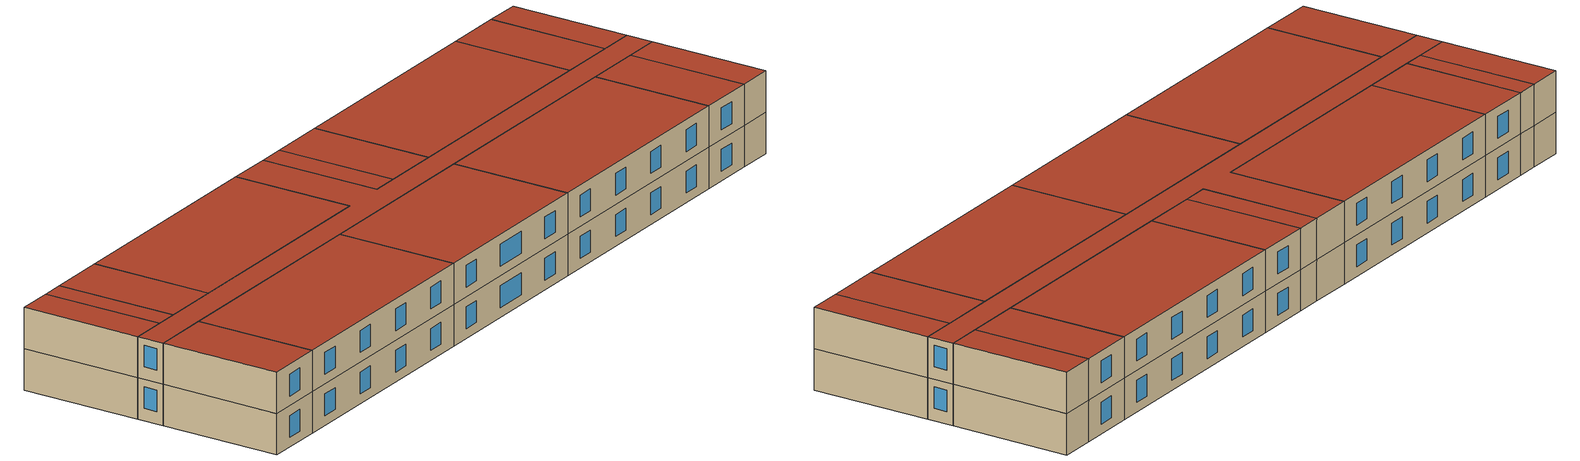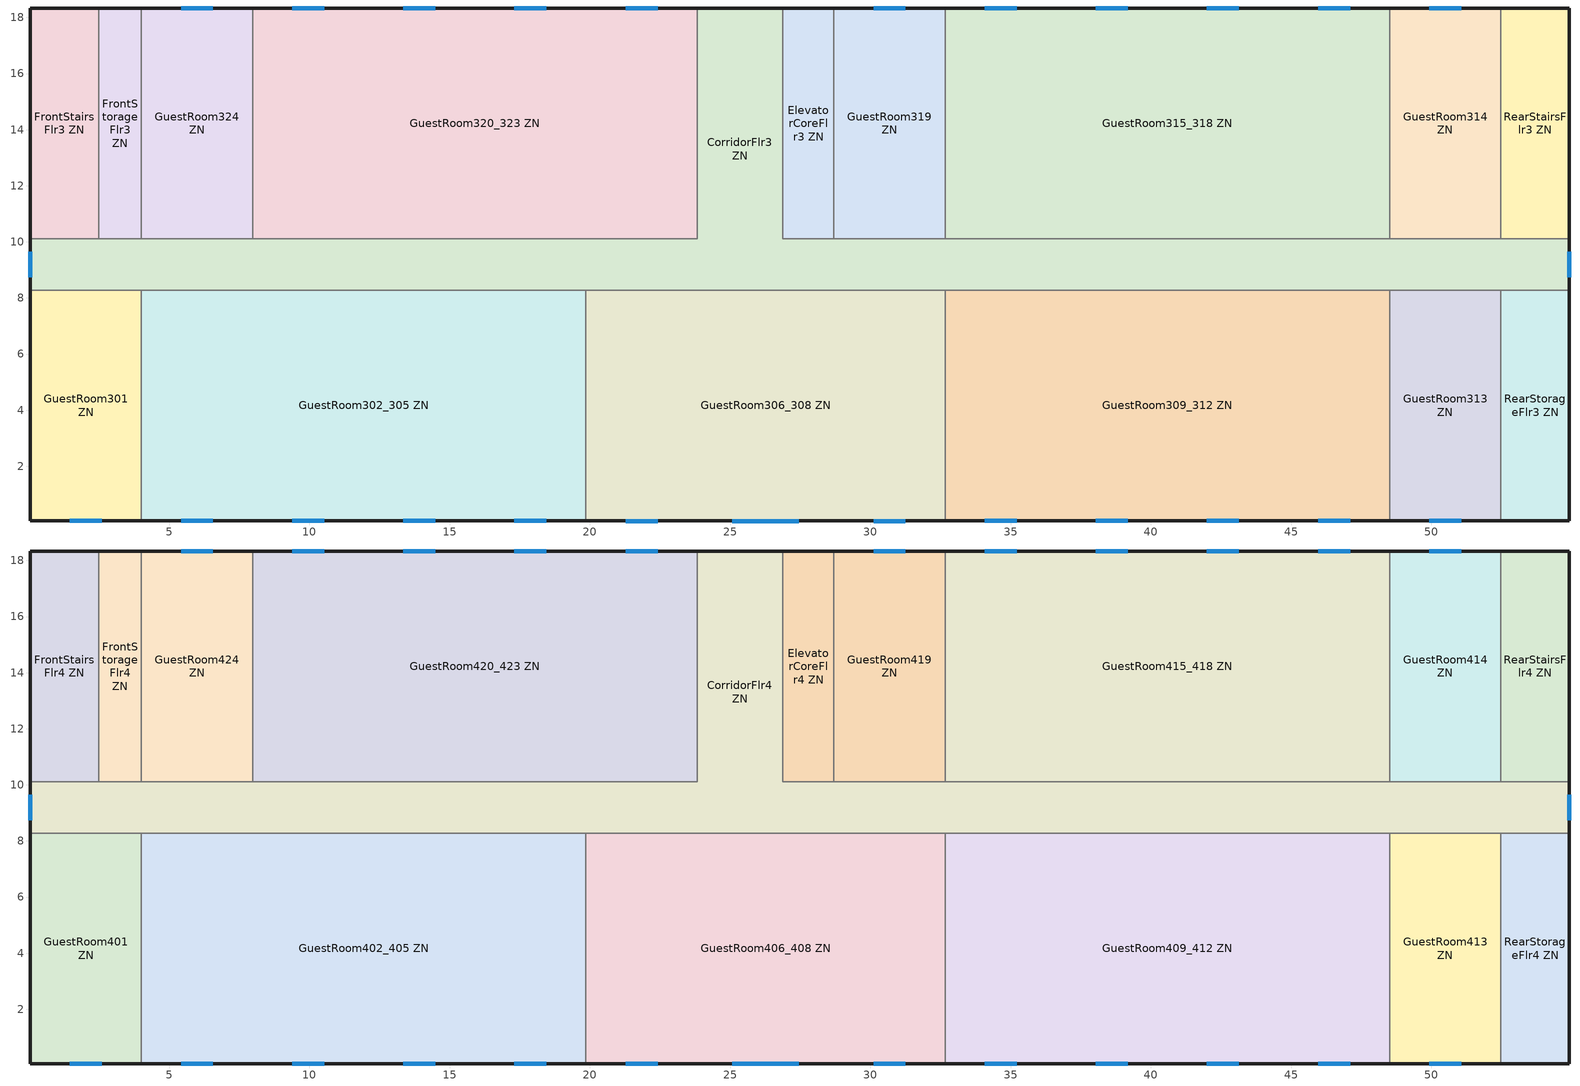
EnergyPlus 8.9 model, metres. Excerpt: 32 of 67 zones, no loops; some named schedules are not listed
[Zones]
CorridorFlr3 ZN
 floor to CorridorFlr2 ZN (int_slab_floor_smallhotel): 26.87,18.34 26.87,10.11 54.91,10.11 54.91,8.28 0.05,8.28 0.05,10.11 23.82,10.11 23.82,18.34 z6.1
 wall outside (Typical Insulated Steel Framed Exterior Wall R-15.63): 0.05,10.11 0.05,8.28 / 54.91,8.28 54.91,10.11 / 26.87,18.34 23.82,18.34 z6.1:8.84
 wall to RearStairsFlr3 ZN (int_wall_smallhotel): 54.91,10.11 52.47,10.11 z6.1:8.84
 wall to GuestRoom320_323 ZN (int_wall_smallhotel): 23.82,18.34 23.82,10.11 7.97,10.11 z6.1:8.84
 wall to GuestRoom324 ZN (int_wall_smallhotel): 7.97,10.11 4.01,10.11 z6.1:8.84
 wall to FrontStorageFlr3 ZN (int_wall_smallhotel): 4.01,10.11 2.49,10.11 z6.1:8.84
 wall to FrontStairsFlr3 ZN (int_wall_smallhotel): 2.49,10.11 0.05,10.11 z6.1:8.84
 wall to GuestRoom301 ZN (int_wall_smallhotel): 0.05,8.28 4.01,8.28 z6.1:8.84
 wall to GuestRoom302_305 ZN (int_wall_smallhotel): 4.01,8.28 19.86,8.28 z6.1:8.84
 wall to GuestRoom306_308 ZN (int_wall_smallhotel): 19.86,8.28 32.66,8.28 z6.1:8.84
 wall to GuestRoom309_312 ZN (int_wall_smallhotel): 32.66,8.28 48.51,8.28 z6.1:8.84
 wall to GuestRoom313 ZN (int_wall_smallhotel): 48.51,8.28 52.47,8.28 z6.1:8.84
 wall to RearStorageFlr3 ZN (int_wall_smallhotel): 52.47,8.28 54.91,8.28 z6.1:8.84
 wall to GuestRoom314 ZN (int_wall_smallhotel): 52.47,10.11 48.51,10.11 z6.1:8.84
 wall to GuestRoom315_318 ZN (int_wall_smallhotel): 48.51,10.11 32.66,10.11 z6.1:8.84
 wall to GuestRoom319 ZN (int_wall_smallhotel): 32.66,10.11 28.7,10.11 z6.1:8.84
 wall to ElevatorCoreFlr3 ZN (int_wall_smallhotel): 28.7,10.11 26.87,10.11 26.87,18.34 z6.1:8.84
 window (U 0.52 SHGC 0.40 Dbl Ref-D Clr 6mm/13mm Air): 0.05,9.66 0.05,8.73 / 54.91,8.73 54.91,9.66 z6.94:8.36
ElevatorCoreFlr3 ZN
 floor to ElevatorCoreFlr2 ZN (int_slab_floor_smallhotel): 28.7,18.34 28.7,10.11 26.87,10.11 26.87,18.34 z6.1
 wall outside (Typical Insulated Steel Framed Exterior Wall R-15.63): 28.7,18.34 26.87,18.34 z6.1:8.84
 wall to GuestRoom319 ZN (int_wall_smallhotel): 28.7,10.11 28.7,18.34 z6.1:8.84
FrontStairsFlr3 ZN
 floor to FrontStairsFlr2 ZN (int_slab_floor_smallhotel): 2.49,18.34 2.49,10.11 0.05,10.11 0.05,18.34 z6.1
 wall outside (Typical Insulated Steel Framed Exterior Wall R-15.63): 2.49,18.34 0.05,18.34 0.05,10.11 z6.1:8.84
 wall to FrontStorageFlr3 ZN (int_wall_smallhotel): 2.49,10.11 2.49,18.34 z6.1:8.84
FrontStorageFlr3 ZN
 floor to FrontStorageFlr2 ZN (int_slab_floor_smallhotel): 4.01,18.34 4.01,10.11 2.49,10.11 2.49,18.34 z6.1
 wall outside (Typical Insulated Steel Framed Exterior Wall R-15.63): 4.01,18.34 2.49,18.34 z6.1:8.84
 wall to GuestRoom324 ZN (int_wall_smallhotel): 4.01,10.11 4.01,18.34 z6.1:8.84
GuestRoom301 ZN
 floor to GuestRoom201 ZN (int_slab_floor_smallhotel): 4.01,8.28 4.01,0.05 0.05,0.05 0.05,8.28 z6.1
 wall outside (Typical Insulated Steel Framed Exterior Wall R-15.63): 0.05,8.28 0.05,0.05 4.01,0.05 z6.1:8.84
 wall to GuestRoom302_305 ZN (int_wall_smallhotel): 4.01,0.05 4.01,8.28 z6.1:8.84
 window (U 0.52 SHGC 0.40 Dbl Ref-D Clr 6mm/13mm Air): 1.46,0.05 2.6,0.05 z6.75:8.19
GuestRoom302_305 ZN
 floor to GuestRoom202_205 ZN (int_slab_floor_smallhotel): 19.86,8.28 19.86,0.05 4.01,0.05 4.01,8.28 z6.1
 wall outside (Typical Insulated Steel Framed Exterior Wall R-15.63): 4.01,0.05 19.86,0.05 z6.1:8.84
 wall to GuestRoom306_308 ZN (int_wall_smallhotel): 19.86,0.05 19.86,8.28 z6.1:8.84
 window (U 0.52 SHGC 0.40 Dbl Ref-D Clr 6mm/13mm Air): 5.42,0.05 6.56,0.05 / 9.39,0.05 10.52,0.05 / 13.35,0.05 14.49,0.05 / 17.31,0.05 18.45,0.05 z6.75:8.19
GuestRoom306_308 ZN
 floor to GuestRoom206_208 ZN (int_slab_floor_smallhotel): 32.66,8.28 32.66,0.05 19.86,0.05 19.86,8.28 z6.1
 wall outside (Typical Insulated Steel Framed Exterior Wall R-15.63): 19.86,0.05 32.66,0.05 z6.1:8.84
 wall to GuestRoom309_312 ZN (int_wall_smallhotel): 32.66,0.05 32.66,8.28 z6.1:8.84
 window (U 0.52 SHGC 0.40 Dbl Ref-D Clr 6mm/13mm Air): 21.27,0.05 22.41,0.05 / 25.08,0.05 27.44,0.05 / 30.11,0.05 31.25,0.05 z6.75:8.19
GuestRoom309_312 ZN
 floor to GuestRoom209_212 ZN (int_slab_floor_smallhotel): 48.51,8.28 48.51,0.05 32.66,0.05 32.66,8.28 z6.1
 wall outside (Typical Insulated Steel Framed Exterior Wall R-15.63): 32.66,0.05 48.51,0.05 z6.1:8.84
 wall to GuestRoom313 ZN (int_wall_smallhotel): 48.51,0.05 48.51,8.28 z6.1:8.84
 window (U 0.52 SHGC 0.40 Dbl Ref-D Clr 6mm/13mm Air): 34.07,0.05 35.21,0.05 / 38.04,0.05 39.18,0.05 / 42,0.05 43.14,0.05 / 45.96,0.05 47.1,0.05 z6.75:8.19
GuestRoom313 ZN
 floor to GuestRoom213 ZN (int_slab_floor_smallhotel): 52.47,8.28 52.47,0.05 48.51,0.05 48.51,8.28 z6.1
 wall outside (Typical Insulated Steel Framed Exterior Wall R-15.63): 48.51,0.05 52.47,0.05 z6.1:8.84
 wall to RearStorageFlr3 ZN (int_wall_smallhotel): 52.47,0.05 52.47,8.28 z6.1:8.84
 window (U 0.52 SHGC 0.40 Dbl Ref-D Clr 6mm/13mm Air): 49.92,0.05 51.06,0.05 z6.75:8.19
GuestRoom314 ZN
 floor to GuestRoom214 ZN (int_slab_floor_smallhotel): 52.47,18.34 52.47,10.11 48.51,10.11 48.51,18.34 z6.1
 wall outside (Typical Insulated Steel Framed Exterior Wall R-15.63): 52.47,18.34 48.51,18.34 z6.1:8.84
 wall to RearStairsFlr3 ZN (int_wall_smallhotel): 52.47,10.11 52.47,18.34 z6.1:8.84
 wall to GuestRoom315_318 ZN (int_wall_smallhotel): 48.51,18.34 48.51,10.11 z6.1:8.84
 window (U 0.52 SHGC 0.40 Dbl Ref-D Clr 6mm/13mm Air): 51.06,18.34 49.92,18.34 z6.75:8.19
GuestRoom315_318 ZN
 floor to GuestRoom215_218 ZN (int_slab_floor_smallhotel): 48.51,18.34 48.51,10.11 32.66,10.11 32.66,18.34 z6.1
 wall outside (Typical Insulated Steel Framed Exterior Wall R-15.63): 48.51,18.34 32.66,18.34 z6.1:8.84
 wall to GuestRoom319 ZN (int_wall_smallhotel): 32.66,18.34 32.66,10.11 z6.1:8.84
 window (U 0.52 SHGC 0.40 Dbl Ref-D Clr 6mm/13mm Air): 47.1,18.34 45.96,18.34 / 43.14,18.34 42,18.34 / 39.18,18.34 38.04,18.34 / 35.21,18.34 34.07,18.34 z6.75:8.19
GuestRoom319 ZN
 floor to GuestRoom219 ZN (int_slab_floor_smallhotel): 32.66,18.34 32.66,10.11 28.7,10.11 28.7,18.34 z6.1
 wall outside (Typical Insulated Steel Framed Exterior Wall R-15.63): 32.66,18.34 28.7,18.34 z6.1:8.84
 window (U 0.52 SHGC 0.40 Dbl Ref-D Clr 6mm/13mm Air): 31.25,18.34 30.11,18.34 z6.75:8.19
GuestRoom320_323 ZN
 floor to GuestRoom220_223 ZN (int_slab_floor_smallhotel): 23.82,18.34 23.82,10.11 7.97,10.11 7.97,18.34 z6.1
 wall outside (Typical Insulated Steel Framed Exterior Wall R-15.63): 23.82,18.34 7.97,18.34 z6.1:8.84
 wall to GuestRoom324 ZN (int_wall_smallhotel): 7.97,18.34 7.97,10.11 z6.1:8.84
 window (U 0.52 SHGC 0.40 Dbl Ref-D Clr 6mm/13mm Air): 22.41,18.34 21.27,18.34 / 18.45,18.34 17.31,18.34 / 14.49,18.34 13.35,18.34 / 10.52,18.34 9.39,18.34 z6.75:8.19
GuestRoom324 ZN
 floor to GuestRoom224 ZN (int_slab_floor_smallhotel): 7.97,18.34 7.97,10.11 4.01,10.11 4.01,18.34 z6.1
 wall outside (Typical Insulated Steel Framed Exterior Wall R-15.63): 7.97,18.34 4.01,18.34 z6.1:8.84
 window (U 0.52 SHGC 0.40 Dbl Ref-D Clr 6mm/13mm Air): 6.56,18.34 5.42,18.34 z6.75:8.19
RearStairsFlr3 ZN
 floor to RearStairsFlr2 ZN (int_slab_floor_smallhotel): 54.91,18.34 54.91,10.11 52.47,10.11 52.47,18.34 z6.1
 wall outside (Typical Insulated Steel Framed Exterior Wall R-15.63): 54.91,10.11 54.91,18.34 52.47,18.34 z6.1:8.84
RearStorageFlr3 ZN
 floor to RearStorageFlr2 ZN (int_slab_floor_smallhotel): 54.91,8.28 54.91,0.05 52.47,0.05 52.47,8.28 z6.1
 wall outside (Typical Insulated Steel Framed Exterior Wall R-15.63): 52.47,0.05 54.91,0.05 54.91,8.28 z6.1:8.84
CorridorFlr4 ZN
 floor to CorridorFlr3 ZN (int_slab_floor_smallhotel): 26.87,18.34 26.87,10.11 54.91,10.11 54.91,8.28 0.05,8.28 0.05,10.11 23.82,10.11 23.82,18.34 z8.84
 wall outside (Typical Insulated Steel Framed Exterior Wall R-15.63): 0.05,10.11 0.05,8.28 / 54.91,8.28 54.91,10.11 / 26.87,18.34 23.82,18.34 z8.84:11.58
 wall to RearStairsFlr4 ZN (int_wall_smallhotel): 54.91,10.11 52.47,10.11 z8.84:11.58
 wall to GuestRoom420_423 ZN (int_wall_smallhotel): 23.82,18.34 23.82,10.11 7.97,10.11 z8.84:11.58
 wall to GuestRoom424 ZN (int_wall_smallhotel): 7.97,10.11 4.01,10.11 z8.84:11.58
 wall to FrontStorageFlr4 ZN (int_wall_smallhotel): 4.01,10.11 2.49,10.11 z8.84:11.58
 wall to FrontStairsFlr4 ZN (int_wall_smallhotel): 2.49,10.11 0.05,10.11 z8.84:11.58
 wall to GuestRoom401 ZN (int_wall_smallhotel): 0.05,8.28 4.01,8.28 z8.84:11.58
 wall to GuestRoom402_405 ZN (int_wall_smallhotel): 4.01,8.28 19.86,8.28 z8.84:11.58
 wall to GuestRoom406_408 ZN (int_wall_smallhotel): 19.86,8.28 32.66,8.28 z8.84:11.58
 wall to GuestRoom409_412 ZN (int_wall_smallhotel): 32.66,8.28 48.51,8.28 z8.84:11.58
 wall to GuestRoom413 ZN (int_wall_smallhotel): 48.51,8.28 52.47,8.28 z8.84:11.58
 wall to RearStorageFlr4 ZN (int_wall_smallhotel): 52.47,8.28 54.91,8.28 z8.84:11.58
 wall to GuestRoom414 ZN (int_wall_smallhotel): 52.47,10.11 48.51,10.11 z8.84:11.58
 wall to GuestRoom415_418 ZN (int_wall_smallhotel): 48.51,10.11 32.66,10.11 z8.84:11.58
 wall to GuestRoom419 ZN (int_wall_smallhotel): 32.66,10.11 28.7,10.11 z8.84:11.58
 wall to ElevatorCoreFlr4 ZN (int_wall_smallhotel): 28.7,10.11 26.87,10.11 26.87,18.34 z8.84:11.58
 window (U 0.52 SHGC 0.40 Dbl Ref-D Clr 6mm/13mm Air): 0.05,9.66 0.05,8.73 / 54.91,8.73 54.91,9.66 z9.68:11.1
 roof outside (Typical IEAD Roof R-20.83): 54.91,8.28 54.91,10.11 26.87,10.11 26.87,18.34 23.82,18.34 23.82,10.11 0.05,10.11 0.05,8.28 z11.58
ElevatorCoreFlr4 ZN
 floor to ElevatorCoreFlr3 ZN (int_slab_floor_smallhotel): 28.7,18.34 28.7,10.11 26.87,10.11 26.87,18.34 z8.84
 wall outside (Typical Insulated Steel Framed Exterior Wall R-15.63): 28.7,18.34 26.87,18.34 z8.84:11.58
 wall to GuestRoom419 ZN (int_wall_smallhotel): 28.7,10.11 28.7,18.34 z8.84:11.58
 roof outside (Typical IEAD Roof R-20.83): 28.7,10.11 28.7,18.34 26.87,18.34 26.87,10.11 z11.58
FrontStairsFlr4 ZN
 floor to FrontStairsFlr3 ZN (int_slab_floor_smallhotel): 2.49,18.34 2.49,10.11 0.05,10.11 0.05,18.34 z8.84
 wall outside (Typical Insulated Steel Framed Exterior Wall R-15.63): 2.49,18.34 0.05,18.34 0.05,10.11 z8.84:11.58
 wall to FrontStorageFlr4 ZN (int_wall_smallhotel): 2.49,10.11 2.49,18.34 z8.84:11.58
 roof outside (Typical IEAD Roof R-20.83): 2.49,10.11 2.49,18.34 0.05,18.34 0.05,10.11 z11.58
FrontStorageFlr4 ZN
 floor to FrontStorageFlr3 ZN (int_slab_floor_smallhotel): 4.01,18.34 4.01,10.11 2.49,10.11 2.49,18.34 z8.84
 wall outside (Typical Insulated Steel Framed Exterior Wall R-15.63): 4.01,18.34 2.49,18.34 z8.84:11.58
 wall to GuestRoom424 ZN (int_wall_smallhotel): 4.01,10.11 4.01,18.34 z8.84:11.58
 roof outside (Typical IEAD Roof R-20.83): 4.01,10.11 4.01,18.34 2.49,18.34 2.49,10.11 z11.58
GuestRoom401 ZN
 floor to GuestRoom301 ZN (int_slab_floor_smallhotel): 4.01,8.28 4.01,0.05 0.05,0.05 0.05,8.28 z8.84
 wall outside (Typical Insulated Steel Framed Exterior Wall R-15.63): 0.05,8.28 0.05,0.05 4.01,0.05 z8.84:11.58
 wall to GuestRoom402_405 ZN (int_wall_smallhotel): 4.01,0.05 4.01,8.28 z8.84:11.58
 window (U 0.52 SHGC 0.40 Dbl Ref-D Clr 6mm/13mm Air): 1.46,0.05 2.6,0.05 z9.49:10.93
 roof outside (Typical IEAD Roof R-20.83): 4.01,0.05 4.01,8.28 0.05,8.28 0.05,0.05 z11.58
GuestRoom402_405 ZN
 floor to GuestRoom302_305 ZN (int_slab_floor_smallhotel): 19.86,8.28 19.86,0.05 4.01,0.05 4.01,8.28 z8.84
 wall outside (Typical Insulated Steel Framed Exterior Wall R-15.63): 4.01,0.05 19.86,0.05 z8.84:11.58
 wall to GuestRoom406_408 ZN (int_wall_smallhotel): 19.86,0.05 19.86,8.28 z8.84:11.58
 window (U 0.52 SHGC 0.40 Dbl Ref-D Clr 6mm/13mm Air): 5.42,0.05 6.56,0.05 / 9.39,0.05 10.52,0.05 / 13.35,0.05 14.49,0.05 / 17.31,0.05 18.45,0.05 z9.49:10.93
 roof outside (Typical IEAD Roof R-20.83): 19.86,0.05 19.86,8.28 4.01,8.28 4.01,0.05 z11.58
GuestRoom406_408 ZN
 floor to GuestRoom306_308 ZN (int_slab_floor_smallhotel): 32.66,8.28 32.66,0.05 19.86,0.05 19.86,8.28 z8.84
 wall outside (Typical Insulated Steel Framed Exterior Wall R-15.63): 19.86,0.05 32.66,0.05 z8.84:11.58
 wall to GuestRoom409_412 ZN (int_wall_smallhotel): 32.66,0.05 32.66,8.28 z8.84:11.58
 window (U 0.52 SHGC 0.40 Dbl Ref-D Clr 6mm/13mm Air): 21.27,0.05 22.41,0.05 / 30.11,0.05 31.25,0.05 / 25.08,0.05 27.44,0.05 z9.49:10.93
 roof outside (Typical IEAD Roof R-20.83): 32.66,0.05 32.66,8.28 19.86,8.28 19.86,0.05 z11.58
GuestRoom409_412 ZN
 floor to GuestRoom309_312 ZN (int_slab_floor_smallhotel): 48.51,8.28 48.51,0.05 32.66,0.05 32.66,8.28 z8.84
 wall outside (Typical Insulated Steel Framed Exterior Wall R-15.63): 32.66,0.05 48.51,0.05 z8.84:11.58
 wall to GuestRoom413 ZN (int_wall_smallhotel): 48.51,0.05 48.51,8.28 z8.84:11.58
 window (U 0.52 SHGC 0.40 Dbl Ref-D Clr 6mm/13mm Air): 34.07,0.05 35.21,0.05 / 38.04,0.05 39.18,0.05 / 42,0.05 43.14,0.05 / 45.96,0.05 47.1,0.05 z9.49:10.93
 roof outside (Typical IEAD Roof R-20.83): 48.51,0.05 48.51,8.28 32.66,8.28 32.66,0.05 z11.58
GuestRoom413 ZN
 floor to GuestRoom313 ZN (int_slab_floor_smallhotel): 52.47,8.28 52.47,0.05 48.51,0.05 48.51,8.28 z8.84
 wall outside (Typical Insulated Steel Framed Exterior Wall R-15.63): 48.51,0.05 52.47,0.05 z8.84:11.58
 wall to RearStorageFlr4 ZN (int_wall_smallhotel): 52.47,0.05 52.47,8.28 z8.84:11.58
 window (U 0.52 SHGC 0.40 Dbl Ref-D Clr 6mm/13mm Air): 49.92,0.05 51.06,0.05 z9.49:10.93
 roof outside (Typical IEAD Roof R-20.83): 52.47,0.05 52.47,8.28 48.51,8.28 48.51,0.05 z11.58
GuestRoom414 ZN
 floor to GuestRoom314 ZN (int_slab_floor_smallhotel): 52.47,18.34 52.47,10.11 48.51,10.11 48.51,18.34 z8.84
 wall outside (Typical Insulated Steel Framed Exterior Wall R-15.63): 52.47,18.34 48.51,18.34 z8.84:11.58
 wall to RearStairsFlr4 ZN (int_wall_smallhotel): 52.47,10.11 52.47,18.34 z8.84:11.58
 wall to GuestRoom415_418 ZN (int_wall_smallhotel): 48.51,18.34 48.51,10.11 z8.84:11.58
 window (U 0.52 SHGC 0.40 Dbl Ref-D Clr 6mm/13mm Air): 51.06,18.34 49.92,18.34 z9.49:10.93
 roof outside (Typical IEAD Roof R-20.83): 52.47,10.11 52.47,18.34 48.51,18.34 48.51,10.11 z11.58
GuestRoom415_418 ZN
 floor to GuestRoom315_318 ZN (int_slab_floor_smallhotel): 48.51,18.34 48.51,10.11 32.66,10.11 32.66,18.34 z8.84
 wall outside (Typical Insulated Steel Framed Exterior Wall R-15.63): 48.51,18.34 32.66,18.34 z8.84:11.58
 wall to GuestRoom419 ZN (int_wall_smallhotel): 32.66,18.34 32.66,10.11 z8.84:11.58
 window (U 0.52 SHGC 0.40 Dbl Ref-D Clr 6mm/13mm Air): 47.1,18.34 45.96,18.34 / 43.14,18.34 42,18.34 / 39.18,18.34 38.04,18.34 / 35.21,18.34 34.07,18.34 z9.49:10.93
 roof outside (Typical IEAD Roof R-20.83): 48.51,10.11 48.51,18.34 32.66,18.34 32.66,10.11 z11.58
GuestRoom419 ZN
 floor to GuestRoom319 ZN (int_slab_floor_smallhotel): 32.66,18.34 32.66,10.11 28.7,10.11 28.7,18.34 z8.84
 wall outside (Typical Insulated Steel Framed Exterior Wall R-15.63): 32.66,18.34 28.7,18.34 z8.84:11.58
 window (U 0.52 SHGC 0.40 Dbl Ref-D Clr 6mm/13mm Air): 31.25,18.34 30.11,18.34 z9.49:10.93
 roof outside (Typical IEAD Roof R-20.83): 32.66,10.11 32.66,18.34 28.7,18.34 28.7,10.11 z11.58
GuestRoom420_423 ZN
 floor to GuestRoom320_323 ZN (int_slab_floor_smallhotel): 23.82,18.34 23.82,10.11 7.97,10.11 7.97,18.34 z8.84
 wall outside (Typical Insulated Steel Framed Exterior Wall R-15.63): 23.82,18.34 7.97,18.34 z8.84:11.58
 wall to GuestRoom424 ZN (int_wall_smallhotel): 7.97,18.34 7.97,10.11 z8.84:11.58
 window (U 0.52 SHGC 0.40 Dbl Ref-D Clr 6mm/13mm Air): 22.41,18.34 21.27,18.34 / 18.45,18.34 17.31,18.34 / 14.49,18.34 13.35,18.34 / 10.52,18.34 9.39,18.34 z9.49:10.93
 roof outside (Typical IEAD Roof R-20.83): 23.82,10.11 23.82,18.34 7.97,18.34 7.97,10.11 z11.58
GuestRoom424 ZN
 floor to GuestRoom324 ZN (int_slab_floor_smallhotel): 7.97,18.34 7.97,10.11 4.01,10.11 4.01,18.34 z8.84
 wall outside (Typical Insulated Steel Framed Exterior Wall R-15.63): 7.97,18.34 4.01,18.34 z8.84:11.58
 window (U 0.52 SHGC 0.40 Dbl Ref-D Clr 6mm/13mm Air): 6.56,18.34 5.42,18.34 z9.49:10.93
 roof outside (Typical IEAD Roof R-20.83): 7.97,10.11 7.97,18.34 4.01,18.34 4.01,10.11 z11.58
RearStairsFlr4 ZN
 floor to RearStairsFlr3 ZN (int_slab_floor_smallhotel): 54.91,18.34 54.91,10.11 52.47,10.11 52.47,18.34 z8.84
 wall outside (Typical Insulated Steel Framed Exterior Wall R-15.63): 54.91,10.11 54.91,18.34 52.47,18.34 z8.84:11.58
 roof outside (Typical IEAD Roof R-20.83): 54.91,10.11 54.91,18.34 52.47,18.34 52.47,10.11 z11.58
RearStorageFlr4 ZN
 floor to RearStorageFlr3 ZN (int_slab_floor_smallhotel): 54.91,8.28 54.91,0.05 52.47,0.05 52.47,8.28 z8.84
 wall outside (Typical Insulated Steel Framed Exterior Wall R-15.63): 52.47,0.05 54.91,0.05 54.91,8.28 z8.84:11.58
 roof outside (Typical IEAD Roof R-20.83): 54.91,0.05 54.91,8.28 52.47,8.28 52.47,0.05 z11.58
[Building]
90.1-2010-SmallHotel-ASHRAE 169-2006-5B created: 2016-10-04 13:28:55 -0600: North Axis {deg}=180; Terrain=Suburbs; Loads Convergence Tolerance Value=0.04; Temperature Convergence Tolerance Value {deltaC}=0.4; Solar Distribution=FullExterior; Maximum Number of Warmup Days=25; Minimum Number of Warmup Days=6
[Site:Location]
Denver Centennial  Golden   Nr: Latitude {deg}=39.74; Longitude {deg}=-105.18; Time Zone {hr}=-7; Elevation {m}=1829
[Site:GroundTemperature:BuildingSurface]
19.89, 19.99, 20.06, 20.2, 20.41, 20.6, 20.83, 20.85, 20.72, 20.51, 20.24, 19.99
[Site:WaterMainsTemperature]
Calculation Method=Correlation; Annual Average Outdoor Air Temperature {C}=11.15; Maximum Difference In Monthly Average Outdoor Air Temperatures {deltaC}=26.2
[SizingPeriod:DesignDay] Month=7; Day of Month=21; Day Type=SummerDesignDay; Daily Dry-Bulb Temperature Range {deltaC}=15.2; Dry-Bulb Temperature Range Modifier Type=DefaultMultipliers; Barometric Pressure {Pa}=81198; Wind Speed {m/s}=4.9; Wind Direction {deg}=0; Rain Indicator=No; Snow Indicator=No; Daylight Saving Time Indicator=No; Solar Model Indicator=ASHRAETau; ASHRAE Clear Sky Optical Depth for Beam Irradiance (taub)=0.424; ASHRAE Clear Sky Optical Depth for Diffuse Irradiance (taud)=2.025
Name | Maximum Dry-Bulb Temperature {C} | Humidity Condition Type | Wetbulb or DewPoint at Maximum Dry-Bulb {C} | Enthalpy at Maximum Dry-Bulb {J/kg}
Denver Centennial  Golden   N Ann Clg .4% Condns DB=>MWB | 33 | Wetbulb | 15.7
Denver Centennial  Golden   N Ann Clg .4% Condns DP=>MDB | 20.2 | Dewpoint | 16.1
Denver Centennial  Golden   N Ann Clg .4% Condns Enth=>MDB | 27.3 | Enthalpy |  | 59700
Denver Centennial  Golden   N Ann Clg .4% Condns WB=>MDB | 27.3 | Wetbulb | 18.4
[Material] Thermal Absorptance=0.9
Name | Roughness | Thickness {m} | Conductivity {W/m-K} | Density {kg/m3} | Specific Heat {J/kg-K} | Solar Absorptance | Visible Absorptance
1/2 in. Gypsum Board | Smooth | 0.0127 | 0.16 | 800 | 1090 | 0.7 | 0.5
25mm Stucco | Smooth | 0.0254 | 0.72 | 1856 | 840 | 0.7 | 0.7
4 in. Normalweight Concrete Floor | MediumRough | 0.1016 | 2.31 | 2322 | 832 | 0.7 | 0.7
5/8 in. Gypsum Board | MediumSmooth | 0.0159 | 0.16 | 800 | 1090 | 0.7 | 0.7
Metal Roof Surface | Smooth | 0.0008 | 45.28 | 7824 | 500 | 0.7 | 0.7
Roof Membrane | VeryRough | 0.0095 | 0.16 | 1121.29 | 1460 | 0.77 | 0.7
[Material:NoMass] Thermal Absorptance=0.9; Solar Absorptance=0.7
Name | Roughness | Thermal Resistance {m2-K/W} | Visible Absorptance
CP02 CARPET PAD | VeryRough | 0.21648 | 0.8
Typical Insulation R-13.45 | Smooth | 2.368 | 0.7
Typical Insulation R-19.72 | Smooth | 3.4722 | 0.7
[WindowMaterial:Gas]
AIR 13MM: Gas Type=Air; Thickness {m}=0.0127
[WindowMaterial:Glazing] Optical Data Type=SpectralAverage; Thickness {m}=0.006; Infrared Transmittance at Normal Incidence=0; Front Side Infrared Hemispherical Emissivity=0.84; Conductivity {W/m-K}=0.9; Dirt Correction Factor for Solar and Visible Transmittance=1; Solar Diffusing=No
Name | Solar Transmittance at Normal Incidence | Front Side Solar Reflectance at Normal Incidence | Back Side Solar Reflectance at Normal Incidence | Visible Transmittance at Normal Incidence | Front Side Visible Reflectance at Normal Incidence | Back Side Visible Reflectance at Normal Incidence | Back Side Infrared Hemispherical Emissivity
CLEAR 6MM | 0.775 | 0.071 | 0.071 | 0.881 | 0.08 | 0.08 | 0.84
REF D CLEAR 6MM | 0.429 | 0.308 | 0.379 | 0.334 | 0.453 | 0.505 | 0.82
[Construction]
int_slab_floor_smallhotel: 4 in. Normalweight Concrete Floor, CP02 CARPET PAD
int_wall_smallhotel: 1/2 in. Gypsum Board, 1/2 in. Gypsum Board
Typical IEAD Roof R-20.83: Roof Membrane, Typical Insulation R-19.72, Metal Roof Surface
Typical Insulated Steel Framed Exterior Wall R-15.63: 25mm Stucco, 5/8 in. Gypsum Board, Typical Insulation R-13.45, 5/8 in. Gypsum Board
U 0.52 SHGC 0.40 Dbl Ref-D Clr 6mm/13mm Air: REF D CLEAR 6MM, AIR 13MM, CLEAR 6MM
[Zone]
CorridorFlr3 ZN; CorridorFlr4 ZN; ElevatorCoreFlr3 ZN; ElevatorCoreFlr4 ZN; FrontStairsFlr3 ZN; FrontStairsFlr4 ZN; FrontStorageFlr3 ZN; FrontStorageFlr4 ZN; GuestRoom301 ZN; GuestRoom302_305 ZN; GuestRoom306_308 ZN; GuestRoom309_312 ZN; GuestRoom313 ZN; GuestRoom314 ZN; GuestRoom315_318 ZN; GuestRoom319 ZN; GuestRoom320_323 ZN; GuestRoom324 ZN; GuestRoom401 ZN; GuestRoom402_405 ZN; GuestRoom406_408 ZN; GuestRoom409_412 ZN; GuestRoom413 ZN; GuestRoom414 ZN; GuestRoom415_418 ZN; GuestRoom419 ZN; GuestRoom420_423 ZN; GuestRoom424 ZN; RearStairsFlr3 ZN; RearStairsFlr4 ZN; RearStorageFlr3 ZN; RearStorageFlr4 ZN
[ZoneInfiltration:DesignFlowRate] Design Flow Rate Calculation Method=Flow/ExteriorArea; Constant Term Coefficient=0; Temperature Term Coefficient=0; Velocity Term Coefficient=0.224; Velocity Squared Term Coefficient=0
Name | Zone or ZoneList | Schedule | Flow per Exterior Surface Area {m3/s-m2}
CorridorFlr3 Infiltration | CorridorFlr3 ZN | Always On | 0.000569573
CorridorFlr4 Infiltration | CorridorFlr4 ZN | Always On | 7.28519e-05
ElevatorCoreFlr3 Infiltration | ElevatorCoreFlr3 ZN | Always On | 0.000569573
ElevatorCoreFlr4 Infiltration | ElevatorCoreFlr4 ZN | Always On | 0.000142393
FrontStairsFlr3 Infiltration | FrontStairsFlr3 ZN | Always On | 0.000569573
FrontStairsFlr4 Infiltration | FrontStairsFlr4 ZN | Always On | 0.000337883
FrontStorageFlr3 Infiltration | FrontStorageFlr3 ZN | Always On | 0.000569573
FrontStorageFlr4 Infiltration | FrontStorageFlr4 ZN | Always On | 0.000142393
GuestRoom301 Infiltration | GuestRoom301 ZN | HotelSmall GuestRoom_Infil_Sch | 0.000569573
GuestRoom302_305 Infiltration | GuestRoom302_305 ZN | HotelSmall GuestRoom_Infil_Sch | 0.000569573
GuestRoom306_308 Infiltration | GuestRoom306_308 ZN | HotelSmall GuestRoom_Infil_Sch | 0.000569573
GuestRoom309_312 Infiltration | GuestRoom309_312 ZN | HotelSmall GuestRoom_Infil_Sch | 0.000569573
GuestRoom313 Infiltration | GuestRoom313 ZN | HotelSmall GuestRoom_Infil_Sch | 0.000569573
GuestRoom314 Infiltration | GuestRoom314 ZN | HotelSmall GuestRoom_Infil_Sch | 0.000569573
GuestRoom315_318 Infiltration | GuestRoom315_318 ZN | HotelSmall GuestRoom_Infil_Sch | 0.000569573
GuestRoom319 Infiltration | GuestRoom319 ZN | HotelSmall GuestRoom_Infil_Sch | 0.000569573
GuestRoom320_323 Infiltration | GuestRoom320_323 ZN | HotelSmall GuestRoom_Infil_Sch | 0.000569573
GuestRoom324 Infiltration | GuestRoom324 ZN | HotelSmall GuestRoom_Infil_Sch | 0.000569573
GuestRoom401 Infiltration | GuestRoom401 ZN | HotelSmall GuestRoom_Infil_Sch | 0.000288388
GuestRoom402_405 Infiltration | GuestRoom402_405 ZN | HotelSmall GuestRoom_Infil_Sch | 0.000142386
GuestRoom406_408 Infiltration | GuestRoom406_408 ZN | HotelSmall GuestRoom_Infil_Sch | 0.000142386
GuestRoom409_412 Infiltration | GuestRoom409_412 ZN | HotelSmall GuestRoom_Infil_Sch | 0.000142386
GuestRoom413 Infiltration | GuestRoom413 ZN | HotelSmall GuestRoom_Infil_Sch | 0.000142386
GuestRoom414 Infiltration | GuestRoom414 ZN | HotelSmall GuestRoom_Infil_Sch | 0.000142393
GuestRoom415_418 Infiltration | GuestRoom415_418 ZN | HotelSmall GuestRoom_Infil_Sch | 0.000142393
GuestRoom419 Infiltration | GuestRoom419 ZN | HotelSmall GuestRoom_Infil_Sch | 0.000142393
GuestRoom420_423 Infiltration | GuestRoom420_423 ZN | HotelSmall GuestRoom_Infil_Sch | 0.000142393
GuestRoom424 Infiltration | GuestRoom424 ZN | HotelSmall GuestRoom_Infil_Sch | 0.000142393
RearStairsFlr3 Infiltration | RearStairsFlr3 ZN | Always On | 0.000569573
RearStairsFlr4 Infiltration | RearStairsFlr4 ZN | Always On | 0.000337857
RearStorageFlr3 Infiltration | RearStorageFlr3 ZN | Always On | 0.000569573
RearStorageFlr4 Infiltration | RearStorageFlr4 ZN | Always On | 0.000337855
[ZoneControl:Thermostat] Control Object Type 1=ThermostatSetpoint:DualSetpoint
Name | Zone or ZoneList | Control Type Schedule | Control Name 1
CorridorFlr3 ZN Thermostat | CorridorFlr3 ZN | CorridorFlr3 ZN Thermostat Schedule | SmallHotel Corridor Thermostat 2
CorridorFlr4 ZN Thermostat | CorridorFlr4 ZN | CorridorFlr4 ZN Thermostat Schedule | SmallHotel Corridor4 Thermostat 1
FrontStairsFlr3 ZN Thermostat | FrontStairsFlr3 ZN | FrontStairsFlr3 ZN Thermostat Schedule | SmallHotel Stair Thermostat 6
FrontStairsFlr4 ZN Thermostat | FrontStairsFlr4 ZN | FrontStairsFlr4 ZN Thermostat Schedule | SmallHotel Stair4 Thermostat 2
GuestRoom301 ZN Thermostat | GuestRoom301 ZN | GuestRoom301 ZN Thermostat Schedule | SmallHotel GuestRoom123Vac Thermostat 1
GuestRoom302_305 ZN Thermostat | GuestRoom302_305 ZN | GuestRoom302_305 ZN Thermostat Schedule | SmallHotel GuestRoom123Vac Thermostat 3
GuestRoom306_308 ZN Thermostat | GuestRoom306_308 ZN | GuestRoom306_308 ZN Thermostat Schedule | SmallHotel GuestRoom123Vac Thermostat 4
GuestRoom309_312 ZN Thermostat | GuestRoom309_312 ZN | GuestRoom309_312 ZN Thermostat Schedule | SmallHotel GuestRoom123Occ Thermostat 10
GuestRoom313 ZN Thermostat | GuestRoom313 ZN | GuestRoom313 ZN Thermostat Schedule | SmallHotel GuestRoom123Vac Thermostat 2
GuestRoom314 ZN Thermostat | GuestRoom314 ZN | GuestRoom314 ZN Thermostat Schedule | SmallHotel GuestRoom123Occ Thermostat 11
GuestRoom315_318 ZN Thermostat | GuestRoom315_318 ZN | GuestRoom315_318 ZN Thermostat Schedule | SmallHotel GuestRoom123Occ Thermostat 12
GuestRoom319 ZN Thermostat | GuestRoom319 ZN | GuestRoom319 ZN Thermostat Schedule | SmallHotel GuestRoom123Vac Thermostat 7
GuestRoom320_323 ZN Thermostat | GuestRoom320_323 ZN | GuestRoom320_323 ZN Thermostat Schedule | SmallHotel GuestRoom123Occ Thermostat 15
GuestRoom324 ZN Thermostat | GuestRoom324 ZN | GuestRoom324 ZN Thermostat Schedule | SmallHotel GuestRoom123Vac Thermostat 5
GuestRoom401 ZN Thermostat | GuestRoom401 ZN | GuestRoom401 ZN Thermostat Schedule | SmallHotel GuestRoom4Occ Thermostat 2
GuestRoom402_405 ZN Thermostat | GuestRoom402_405 ZN | GuestRoom402_405 ZN Thermostat Schedule | SmallHotel GuestRoom4Vac Thermostat 1
GuestRoom406_408 ZN Thermostat | GuestRoom406_408 ZN | GuestRoom406_408 ZN Thermostat Schedule | SmallHotel GuestRoom4Vac Thermostat 3
GuestRoom409_412 ZN Thermostat | GuestRoom409_412 ZN | GuestRoom409_412 ZN Thermostat Schedule | SmallHotel GuestRoom4Occ Thermostat 6
GuestRoom413 ZN Thermostat | GuestRoom413 ZN | GuestRoom413 ZN Thermostat Schedule | SmallHotel GuestRoom4Vac Thermostat 4
GuestRoom414 ZN Thermostat | GuestRoom414 ZN | GuestRoom414 ZN Thermostat Schedule | SmallHotel GuestRoom4Vac Thermostat 2
GuestRoom415_418 ZN Thermostat | GuestRoom415_418 ZN | GuestRoom415_418 ZN Thermostat Schedule | SmallHotel GuestRoom4Occ Thermostat 3
GuestRoom419 ZN Thermostat | GuestRoom419 ZN | GuestRoom419 ZN Thermostat Schedule | SmallHotel GuestRoom4Occ Thermostat 5
GuestRoom420_423 ZN Thermostat | GuestRoom420_423 ZN | GuestRoom420_423 ZN Thermostat Schedule | SmallHotel GuestRoom4Occ Thermostat 4
GuestRoom424 ZN Thermostat | GuestRoom424 ZN | GuestRoom424 ZN Thermostat Schedule | SmallHotel GuestRoom4Occ Thermostat 1
RearStairsFlr3 ZN Thermostat | RearStairsFlr3 ZN | RearStairsFlr3 ZN Thermostat Schedule | SmallHotel Stair Thermostat 2
RearStairsFlr4 ZN Thermostat | RearStairsFlr4 ZN | RearStairsFlr4 ZN Thermostat Schedule | SmallHotel Stair4 Thermostat 1
[ThermostatSetpoint:DualSetpoint]
Name | Heating Setpoint Temperature Schedule | Cooling Setpoint Temperature Schedule
SmallHotel Corridor Thermostat 2; SmallHotel Corridor4 Thermostat 1 | HotelSmall CommonArea_HtgSP_Sch | HotelSmall CommonArea_ClgSP_Sch
SmallHotel Stair Thermostat 6; SmallHotel Stair4 Thermostat 2; SmallHotel Stair Thermostat 2; SmallHotel Stair4 Thermostat 1 | HotelSmall SemiHeated_HtgSP_Sch | SmallHotel UnitHeater ClgSP Sch
SmallHotel GuestRoom123Vac Thermostat 1; SmallHotel GuestRoom123Vac Thermostat 3; SmallHotel GuestRoom123Vac Thermostat 4; SmallHotel GuestRoom123Vac Thermostat 2; SmallHotel GuestRoom123Vac Thermostat 7; SmallHotel GuestRoom123Vac Thermostat 5; SmallHotel GuestRoom4Vac Thermostat 1; SmallHotel GuestRoom4Vac Thermostat 3; SmallHotel GuestRoom4Vac Thermostat 4; SmallHotel GuestRoom4Vac Thermostat 2 | HotelSmall VacGuestRoom_HtgSP_Sch | HotelSmall VacGuestRoom_ClgSP_Sch
SmallHotel GuestRoom123Occ Thermostat 10; SmallHotel GuestRoom123Occ Thermostat 11; SmallHotel GuestRoom123Occ Thermostat 12; SmallHotel GuestRoom123Occ Thermostat 15; SmallHotel GuestRoom4Occ Thermostat 2; SmallHotel GuestRoom4Occ Thermostat 6; SmallHotel GuestRoom4Occ Thermostat 3; SmallHotel GuestRoom4Occ Thermostat 5; SmallHotel GuestRoom4Occ Thermostat 4; SmallHotel GuestRoom4Occ Thermostat 1 | HotelSmall Adva_OccGuestRoom_HtgSP_Sch | HotelSmall Adva_OccGuestRoom_ClgSP_Sch
[Zone equipment]
CorridorFlr3 ZN: CorridorFlr3 ZN PTAC
CorridorFlr4 ZN: CorridorFlr4 ZN PTAC
FrontStairsFlr3 ZN: FrontStairsFlr3 ZN UnitHeater
FrontStairsFlr4 ZN: FrontStairsFlr4 ZN UnitHeater
GuestRoom301 ZN: GuestRoom301 ZN PTAC
GuestRoom302_305 ZN: GuestRoom302_305 ZN PTAC
GuestRoom306_308 ZN: GuestRoom306_308 ZN PTAC
GuestRoom309_312 ZN: GuestRoom309_312 ZN PTAC
GuestRoom313 ZN: GuestRoom313 ZN PTAC
GuestRoom314 ZN: GuestRoom314 ZN PTAC
GuestRoom315_318 ZN: GuestRoom315_318 ZN PTAC
GuestRoom319 ZN: GuestRoom319 ZN PTAC
GuestRoom320_323 ZN: GuestRoom320_323 ZN PTAC
GuestRoom324 ZN: GuestRoom324 ZN PTAC
GuestRoom401 ZN: GuestRoom401 ZN PTAC
GuestRoom402_405 ZN: GuestRoom402_405 ZN PTAC
GuestRoom406_408 ZN: GuestRoom406_408 ZN PTAC
GuestRoom409_412 ZN: GuestRoom409_412 ZN PTAC
GuestRoom413 ZN: GuestRoom413 ZN PTAC
GuestRoom414 ZN: GuestRoom414 ZN PTAC
GuestRoom415_418 ZN: GuestRoom415_418 ZN PTAC
GuestRoom419 ZN: GuestRoom419 ZN PTAC
GuestRoom420_423 ZN: GuestRoom420_423 ZN PTAC
GuestRoom424 ZN: GuestRoom424 ZN PTAC
RearStairsFlr3 ZN: RearStairsFlr3 ZN UnitHeater
RearStairsFlr4 ZN: RearStairsFlr4 ZN UnitHeater
[Sizing:Zone] Zone Cooling Design Supply Air Temperature Input Method=SupplyAirTemperature; Zone Cooling Design Supply Air Temperature {C}=14; Zone Cooling Design Supply Air Temperature Difference {deltaC}=11.11; Zone Heating Design Supply Air Temperature Input Method=SupplyAirTemperature; Zone Heating Design Supply Air Temperature {C}=50; Zone Heating Design Supply Air Temperature Difference {deltaC}=11.11; Zone Cooling Design Supply Air Humidity Ratio {kgWater/kgDryAir}=0.008; Zone Heating Design Supply Air Humidity Ratio {kgWater/kgDryAir}=0.008; Cooling Design Air Flow Method=DesignDay; Cooling Design Air Flow Rate {m3/s}=0; Cooling Minimum Air Flow per Zone Floor Area {m3/s-m2}=0.000762; Cooling Minimum Air Flow {m3/s}=0; Cooling Minimum Air Flow Fraction=0; Heating Design Air Flow Method=DesignDay; Heating Design Air Flow Rate {m3/s}=0; Heating Maximum Air Flow per Zone Floor Area {m3/s-m2}=0.002032; Heating Maximum Air Flow {m3/s}=0.141576; Heating Maximum Air Flow Fraction=0.3; Account for Dedicated Outdoor Air System=No
Name | Design Specification Outdoor Air Object | Design Specification Zone Air Distribution Object
CorridorFlr3 ZN | SmallHotel Corridor Ventilation | CorridorFlr3 ZN Design Spec Zone Air Dist
CorridorFlr4 ZN | SmallHotel Corridor4 Ventilation | CorridorFlr4 ZN Design Spec Zone Air Dist
FrontStairsFlr3 ZN | SmallHotel Stair Ventilation | FrontStairsFlr3 ZN Design Spec Zone Air Dist
FrontStairsFlr4 ZN | SmallHotel Stair4 Ventilation | FrontStairsFlr4 ZN Design Spec Zone Air Dist
GuestRoom301 ZN | SmallHotel GuestRoom123Vac Ventilation | GuestRoom301 ZN Design Spec Zone Air Dist
GuestRoom302_305 ZN | SmallHotel GuestRoom123Vac Ventilation | GuestRoom302_305 ZN Design Spec Zone Air Dist
GuestRoom306_308 ZN | SmallHotel GuestRoom123Vac Ventilation | GuestRoom306_308 ZN Design Spec Zone Air Dist
GuestRoom309_312 ZN | SmallHotel GuestRoom123Occ Ventilation | GuestRoom309_312 ZN Design Spec Zone Air Dist
GuestRoom313 ZN | SmallHotel GuestRoom123Vac Ventilation | GuestRoom313 ZN Design Spec Zone Air Dist
GuestRoom314 ZN | SmallHotel GuestRoom123Occ Ventilation | GuestRoom314 ZN Design Spec Zone Air Dist
GuestRoom315_318 ZN | SmallHotel GuestRoom123Occ Ventilation | GuestRoom315_318 ZN Design Spec Zone Air Dist
GuestRoom319 ZN | SmallHotel GuestRoom123Vac Ventilation | GuestRoom319 ZN Design Spec Zone Air Dist
GuestRoom320_323 ZN | SmallHotel GuestRoom123Occ Ventilation | GuestRoom320_323 ZN Design Spec Zone Air Dist
GuestRoom324 ZN | SmallHotel GuestRoom123Vac Ventilation | GuestRoom324 ZN Design Spec Zone Air Dist
GuestRoom401 ZN | SmallHotel GuestRoom4Occ Ventilation | GuestRoom401 ZN Design Spec Zone Air Dist
GuestRoom402_405 ZN | SmallHotel GuestRoom4Vac Ventilation | GuestRoom402_405 ZN Design Spec Zone Air Dist
GuestRoom406_408 ZN | SmallHotel GuestRoom4Vac Ventilation | GuestRoom406_408 ZN Design Spec Zone Air Dist
GuestRoom409_412 ZN | SmallHotel GuestRoom4Occ Ventilation | GuestRoom409_412 ZN Design Spec Zone Air Dist
GuestRoom413 ZN | SmallHotel GuestRoom4Vac Ventilation | GuestRoom413 ZN Design Spec Zone Air Dist
GuestRoom414 ZN | SmallHotel GuestRoom4Vac Ventilation | GuestRoom414 ZN Design Spec Zone Air Dist
GuestRoom415_418 ZN | SmallHotel GuestRoom4Occ Ventilation | GuestRoom415_418 ZN Design Spec Zone Air Dist
GuestRoom419 ZN | SmallHotel GuestRoom4Occ Ventilation | GuestRoom419 ZN Design Spec Zone Air Dist
GuestRoom420_423 ZN | SmallHotel GuestRoom4Occ Ventilation | GuestRoom420_423 ZN Design Spec Zone Air Dist
GuestRoom424 ZN | SmallHotel GuestRoom4Occ Ventilation | GuestRoom424 ZN Design Spec Zone Air Dist
RearStairsFlr3 ZN | SmallHotel Stair Ventilation | RearStairsFlr3 ZN Design Spec Zone Air Dist
RearStairsFlr4 ZN | SmallHotel Stair4 Ventilation | RearStairsFlr4 ZN Design Spec Zone Air Dist
[DesignSpecification:ZoneAirDistribution] Zone Air Distribution Effectiveness in Cooling Mode=1; Zone Air Distribution Effectiveness in Heating Mode=1
CorridorFlr3 ZN Design Spec Zone Air Dist; CorridorFlr4 ZN Design Spec Zone Air Dist; FrontStairsFlr3 ZN Design Spec Zone Air Dist; FrontStairsFlr4 ZN Design Spec Zone Air Dist; GuestRoom301 ZN Design Spec Zone Air Dist; GuestRoom302_305 ZN Design Spec Zone Air Dist; GuestRoom306_308 ZN Design Spec Zone Air Dist; GuestRoom309_312 ZN Design Spec Zone Air Dist; GuestRoom313 ZN Design Spec Zone Air Dist; GuestRoom314 ZN Design Spec Zone Air Dist; GuestRoom315_318 ZN Design Spec Zone Air Dist; GuestRoom319 ZN Design Spec Zone Air Dist; GuestRoom320_323 ZN Design Spec Zone Air Dist; GuestRoom324 ZN Design Spec Zone Air Dist; GuestRoom401 ZN Design Spec Zone Air Dist; GuestRoom402_405 ZN Design Spec Zone Air Dist; GuestRoom406_408 ZN Design Spec Zone Air Dist; GuestRoom409_412 ZN Design Spec Zone Air Dist; GuestRoom413 ZN Design Spec Zone Air Dist; GuestRoom414 ZN Design Spec Zone Air Dist; GuestRoom415_418 ZN Design Spec Zone Air Dist; GuestRoom419 ZN Design Spec Zone Air Dist; GuestRoom420_423 ZN Design Spec Zone Air Dist; GuestRoom424 ZN Design Spec Zone Air Dist; RearStairsFlr3 ZN Design Spec Zone Air Dist; RearStairsFlr4 ZN Design Spec Zone Air Dist
[DesignSpecification:OutdoorAir] Outdoor Air Method=Sum; Outdoor Air Flow per Zone Floor Area {m3/s-m2}=0.0003048; Outdoor Air Flow per Zone {m3/s}=0; Outdoor Air Flow Air Changes per Hour {1/hr}=0
Name | Outdoor Air Flow per Person {m3/s-person}
SmallHotel Corridor Ventilation; SmallHotel Corridor4 Ventilation; SmallHotel Stair Ventilation; SmallHotel Stair4 Ventilation | 0
SmallHotel GuestRoom123Vac Ventilation; SmallHotel GuestRoom123Occ Ventilation; SmallHotel GuestRoom4Occ Ventilation; SmallHotel GuestRoom4Vac Ventilation | 0.00235974
[Exterior:Lights]
NonDimming Exterior Lights Def: Schedule=HotelSmall Exterior_Lgt_ALWAYS_ON; Design Level {W}=4188; Control Option=AstronomicalClock
[Schedule:Compact]
CorridorFlr3 ZN Thermostat Schedule; CorridorFlr4 ZN Thermostat Schedule; FrontStairsFlr3 ZN Thermostat Schedule; FrontStairsFlr4 ZN Thermostat Schedule; GuestRoom301 ZN Thermostat Schedule; GuestRoom302_305 ZN Thermostat Schedule; GuestRoom306_308 ZN Thermostat Schedule; GuestRoom309_312 ZN Thermostat Schedule; GuestRoom313 ZN Thermostat Schedule; GuestRoom314 ZN Thermostat Schedule; GuestRoom315_318 ZN Thermostat Schedule; GuestRoom319 ZN Thermostat Schedule; GuestRoom320_323 ZN Thermostat Schedule; GuestRoom324 ZN Thermostat Schedule; GuestRoom401 ZN Thermostat Schedule; GuestRoom402_405 ZN Thermostat Schedule; GuestRoom406_408 ZN Thermostat Schedule; GuestRoom409_412 ZN Thermostat Schedule; GuestRoom413 ZN Thermostat Schedule; GuestRoom414 ZN Thermostat Schedule; GuestRoom415_418 ZN Thermostat Schedule; GuestRoom419 ZN Thermostat Schedule; GuestRoom420_423 ZN Thermostat Schedule; GuestRoom424 ZN Thermostat Schedule; RearStairsFlr3 ZN Thermostat Schedule; RearStairsFlr4 ZN Thermostat Schedule: Through: 12/31, For: AllDays, Until: 24:00, 4
[Schedule:Day:Interval]
HotelSmall CommonArea_HtgSP_Sch Default; HotelSmall CommonArea_HtgSP_Sch Summer Design Day; HotelSmall CommonArea_HtgSP_Sch Winter Design Day; HotelSmall Adva_OccGuestRoom_HtgSP_Sch Summer Design Day; HotelSmall Adva_OccGuestRoom_HtgSP_Sch Winter Design Day; HotelSmall Adva_OccGuestRoom_ClgSP_Sch Summer Design Day; HotelSmall Adva_OccGuestRoom_ClgSP_Sch Winter Design Day: No, 24:00, 21.111
HotelSmall CommonArea_ClgSP_Sch Default; HotelSmall CommonArea_ClgSP_Sch Summer Design Day; HotelSmall CommonArea_ClgSP_Sch Winter Design Day: No, 24:00, 23.889
HotelSmall SemiHeated_HtgSP_Sch Default; HotelSmall SemiHeated_HtgSP_Sch Summer Design Day; HotelSmall SemiHeated_HtgSP_Sch Winter Design Day: No, 24:00, 7.2
SmallHotel UnitHeater ClgSP Sch Default; SmallHotel UnitHeater ClgSP Sch Summer Design Day; SmallHotel UnitHeater ClgSP Sch Winter Design Day: No, 24:00, 40
Always On Default; HotelSmall Exterior_Lgt_ALWAYS_ON Default; HotelSmall Exterior_Lgt_ALWAYS_ON Summer Design Day; HotelSmall Exterior_Lgt_ALWAYS_ON Winter Design Day; HotelSmall GuestRoom_Infil_Sch Summer Design Day: No, 24:00, 1
HotelSmall VacGuestRoom_HtgSP_Sch Default; HotelSmall VacGuestRoom_HtgSP_Sch Summer Design Day; HotelSmall VacGuestRoom_HtgSP_Sch Winter Design Day: No, 24:00, 18.889
HotelSmall VacGuestRoom_ClgSP_Sch Default; HotelSmall VacGuestRoom_ClgSP_Sch Summer Design Day; HotelSmall VacGuestRoom_ClgSP_Sch Winter Design Day: No, 24:00, 23.333
HotelSmall Adva_OccGuestRoom_HtgSP_Sch Default: No, 09:00, 21.111, 16:00, 18.889, 24:00, 21.111
HotelSmall Adva_OccGuestRoom_ClgSP_Sch Default: No, 09:00, 21.111, 16:00, 23.333, 24:00, 21.111
HotelSmall GuestRoom_Infil_Sch Default: No, 24:00, 0.25
HotelSmall GuestRoom_Infil_Sch Winter Design Day: No, 24:00, 0
[Schedule:Week:Daily]
HotelSmall CommonArea_ClgSP_Sch Week Rule - Jan1-Dec31: HotelSmall CommonArea_ClgSP_Sch Default, HotelSmall CommonArea_ClgSP_Sch Default, HotelSmall CommonArea_ClgSP_Sch Default, HotelSmall CommonArea_ClgSP_Sch Default, HotelSmall CommonArea_ClgSP_Sch Default, HotelSmall CommonArea_ClgSP_Sch Default, HotelSmall CommonArea_ClgSP_Sch Default, HotelSmall CommonArea_ClgSP_Sch Default, HotelSmall CommonArea_ClgSP_Sch Summer Design Day, HotelSmall CommonArea_ClgSP_Sch Winter Design Day, HotelSmall CommonArea_ClgSP_Sch Default, HotelSmall CommonArea_ClgSP_Sch Default
HotelSmall SemiHeated_HtgSP_Sch Week Rule - Jan1-Dec31: HotelSmall SemiHeated_HtgSP_Sch Default, HotelSmall SemiHeated_HtgSP_Sch Default, HotelSmall SemiHeated_HtgSP_Sch Default, HotelSmall SemiHeated_HtgSP_Sch Default, HotelSmall SemiHeated_HtgSP_Sch Default, HotelSmall SemiHeated_HtgSP_Sch Default, HotelSmall SemiHeated_HtgSP_Sch Default, HotelSmall SemiHeated_HtgSP_Sch Default, HotelSmall SemiHeated_HtgSP_Sch Summer Design Day, HotelSmall SemiHeated_HtgSP_Sch Winter Design Day, HotelSmall SemiHeated_HtgSP_Sch Default, HotelSmall SemiHeated_HtgSP_Sch Default
SmallHotel UnitHeater ClgSP Sch Week Rule - Jan1-Dec31: SmallHotel UnitHeater ClgSP Sch Default, SmallHotel UnitHeater ClgSP Sch Default, SmallHotel UnitHeater ClgSP Sch Default, SmallHotel UnitHeater ClgSP Sch Default, SmallHotel UnitHeater ClgSP Sch Default, SmallHotel UnitHeater ClgSP Sch Default, SmallHotel UnitHeater ClgSP Sch Default, SmallHotel UnitHeater ClgSP Sch Default, SmallHotel UnitHeater ClgSP Sch Summer Design Day, SmallHotel UnitHeater ClgSP Sch Winter Design Day, SmallHotel UnitHeater ClgSP Sch Default, SmallHotel UnitHeater ClgSP Sch Default
Always On Week Rule - Jan1-Dec31: Always On Default, Always On Default, Always On Default, Always On Default, Always On Default, Always On Default, Always On Default, Always On Default, Always On Default, Always On Default, Always On Default, Always On Default
HotelSmall VacGuestRoom_HtgSP_Sch Week Rule - Jan1-Dec31: HotelSmall VacGuestRoom_HtgSP_Sch Default, HotelSmall VacGuestRoom_HtgSP_Sch Default, HotelSmall VacGuestRoom_HtgSP_Sch Default, HotelSmall VacGuestRoom_HtgSP_Sch Default, HotelSmall VacGuestRoom_HtgSP_Sch Default, HotelSmall VacGuestRoom_HtgSP_Sch Default, HotelSmall VacGuestRoom_HtgSP_Sch Default, HotelSmall VacGuestRoom_HtgSP_Sch Default, HotelSmall VacGuestRoom_HtgSP_Sch Summer Design Day, HotelSmall VacGuestRoom_HtgSP_Sch Winter Design Day, HotelSmall VacGuestRoom_HtgSP_Sch Default, HotelSmall VacGuestRoom_HtgSP_Sch Default
HotelSmall VacGuestRoom_ClgSP_Sch Week Rule - Jan1-Dec31: HotelSmall VacGuestRoom_ClgSP_Sch Default, HotelSmall VacGuestRoom_ClgSP_Sch Default, HotelSmall VacGuestRoom_ClgSP_Sch Default, HotelSmall VacGuestRoom_ClgSP_Sch Default, HotelSmall VacGuestRoom_ClgSP_Sch Default, HotelSmall VacGuestRoom_ClgSP_Sch Default, HotelSmall VacGuestRoom_ClgSP_Sch Default, HotelSmall VacGuestRoom_ClgSP_Sch Default, HotelSmall VacGuestRoom_ClgSP_Sch Summer Design Day, HotelSmall VacGuestRoom_ClgSP_Sch Winter Design Day, HotelSmall VacGuestRoom_ClgSP_Sch Default, HotelSmall VacGuestRoom_ClgSP_Sch Default
HotelSmall Adva_OccGuestRoom_HtgSP_Sch Week Rule - Jan1-Dec31: HotelSmall Adva_OccGuestRoom_HtgSP_Sch Default, HotelSmall Adva_OccGuestRoom_HtgSP_Sch Default, HotelSmall Adva_OccGuestRoom_HtgSP_Sch Default, HotelSmall Adva_OccGuestRoom_HtgSP_Sch Default, HotelSmall Adva_OccGuestRoom_HtgSP_Sch Default, HotelSmall Adva_OccGuestRoom_HtgSP_Sch Default, HotelSmall Adva_OccGuestRoom_HtgSP_Sch Default, HotelSmall Adva_OccGuestRoom_HtgSP_Sch Default, HotelSmall Adva_OccGuestRoom_HtgSP_Sch Summer Design Day, HotelSmall Adva_OccGuestRoom_HtgSP_Sch Winter Design Day, HotelSmall Adva_OccGuestRoom_HtgSP_Sch Default, HotelSmall Adva_OccGuestRoom_HtgSP_Sch Default
HotelSmall Adva_OccGuestRoom_ClgSP_Sch Week Rule - Jan1-Dec31: HotelSmall Adva_OccGuestRoom_ClgSP_Sch Default, HotelSmall Adva_OccGuestRoom_ClgSP_Sch Default, HotelSmall Adva_OccGuestRoom_ClgSP_Sch Default, HotelSmall Adva_OccGuestRoom_ClgSP_Sch Default, HotelSmall Adva_OccGuestRoom_ClgSP_Sch Default, HotelSmall Adva_OccGuestRoom_ClgSP_Sch Default, HotelSmall Adva_OccGuestRoom_ClgSP_Sch Default, HotelSmall Adva_OccGuestRoom_ClgSP_Sch Default, HotelSmall Adva_OccGuestRoom_ClgSP_Sch Summer Design Day, HotelSmall Adva_OccGuestRoom_ClgSP_Sch Winter Design Day, HotelSmall Adva_OccGuestRoom_ClgSP_Sch Default, HotelSmall Adva_OccGuestRoom_ClgSP_Sch Default
HotelSmall Exterior_Lgt_ALWAYS_ON Week Rule - Jan1-Dec31: HotelSmall Exterior_Lgt_ALWAYS_ON Default, HotelSmall Exterior_Lgt_ALWAYS_ON Default, HotelSmall Exterior_Lgt_ALWAYS_ON Default, HotelSmall Exterior_Lgt_ALWAYS_ON Default, HotelSmall Exterior_Lgt_ALWAYS_ON Default, HotelSmall Exterior_Lgt_ALWAYS_ON Default, HotelSmall Exterior_Lgt_ALWAYS_ON Default, HotelSmall Exterior_Lgt_ALWAYS_ON Default, HotelSmall Exterior_Lgt_ALWAYS_ON Summer Design Day, HotelSmall Exterior_Lgt_ALWAYS_ON Winter Design Day, HotelSmall Exterior_Lgt_ALWAYS_ON Default, HotelSmall Exterior_Lgt_ALWAYS_ON Default
HotelSmall GuestRoom_Infil_Sch Week Rule - Jan1-Dec31: HotelSmall GuestRoom_Infil_Sch Default, HotelSmall GuestRoom_Infil_Sch Default, HotelSmall GuestRoom_Infil_Sch Default, HotelSmall GuestRoom_Infil_Sch Default, HotelSmall GuestRoom_Infil_Sch Default, HotelSmall GuestRoom_Infil_Sch Default, HotelSmall GuestRoom_Infil_Sch Default, HotelSmall GuestRoom_Infil_Sch Default, HotelSmall GuestRoom_Infil_Sch Summer Design Day, HotelSmall GuestRoom_Infil_Sch Winter Design Day, HotelSmall GuestRoom_Infil_Sch Default, HotelSmall GuestRoom_Infil_Sch Default
[Schedule:Year]
HotelSmall CommonArea_HtgSP_Sch: HotelSmall CommonArea_HtgSP_Sch Week Rule - Jan1-Dec31, 1, 1, 12, 31
HotelSmall CommonArea_ClgSP_Sch: HotelSmall CommonArea_ClgSP_Sch Week Rule - Jan1-Dec31, 1, 1, 12, 31
HotelSmall SemiHeated_HtgSP_Sch: HotelSmall SemiHeated_HtgSP_Sch Week Rule - Jan1-Dec31, 1, 1, 12, 31
SmallHotel UnitHeater ClgSP Sch: SmallHotel UnitHeater ClgSP Sch Week Rule - Jan1-Dec31, 1, 1, 12, 31
Always On: Always On Week Rule - Jan1-Dec31, 1, 1, 12, 31
HotelSmall VacGuestRoom_HtgSP_Sch: HotelSmall VacGuestRoom_HtgSP_Sch Week Rule - Jan1-Dec31, 1, 1, 12, 31
HotelSmall VacGuestRoom_ClgSP_Sch: HotelSmall VacGuestRoom_ClgSP_Sch Week Rule - Jan1-Dec31, 1, 1, 12, 31
HotelSmall Adva_OccGuestRoom_HtgSP_Sch: HotelSmall Adva_OccGuestRoom_HtgSP_Sch Week Rule - Jan1-Dec31, 1, 1, 12, 31
HotelSmall Adva_OccGuestRoom_ClgSP_Sch: HotelSmall Adva_OccGuestRoom_ClgSP_Sch Week Rule - Jan1-Dec31, 1, 1, 12, 31
HotelSmall Exterior_Lgt_ALWAYS_ON: HotelSmall Exterior_Lgt_ALWAYS_ON Week Rule - Jan1-Dec31, 1, 1, 12, 31
HotelSmall GuestRoom_Infil_Sch: HotelSmall GuestRoom_Infil_Sch Week Rule - Jan1-Dec31, 1, 1, 12, 31
